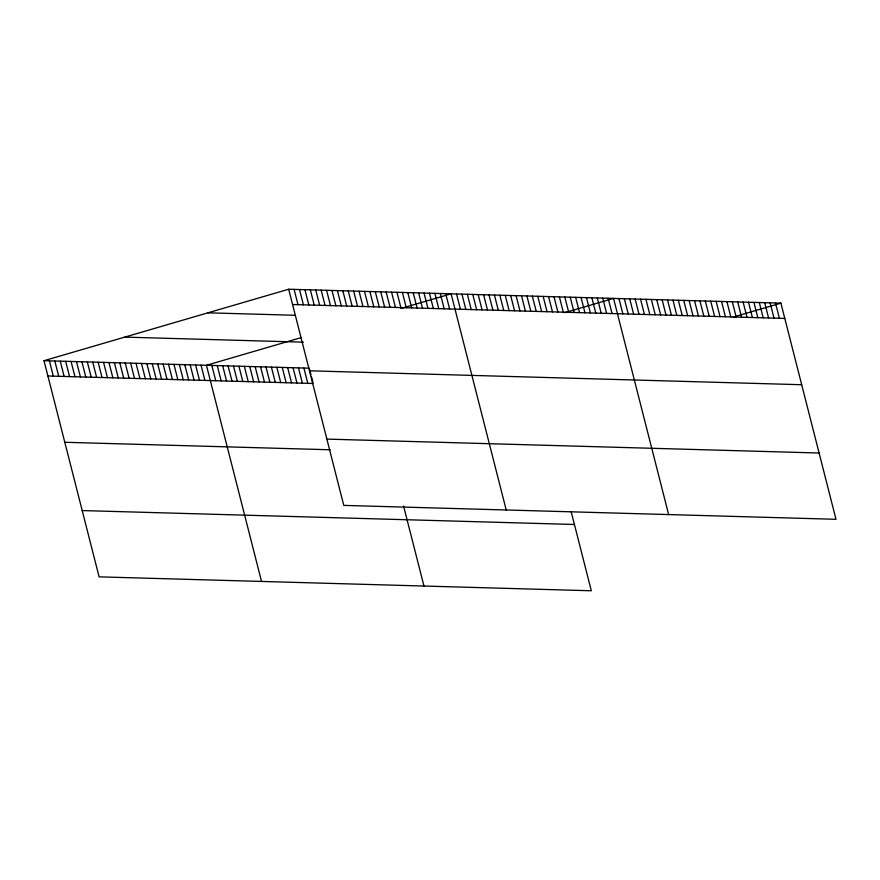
<?xml version="1.0" encoding="UTF-8"?>
<svg xmlns="http://www.w3.org/2000/svg" width="880" height="880" viewBox="0 0 880 880"><rect width="100%" height="100%" fill="white"/><g stroke="black" fill="none" stroke-linecap="round" stroke-linejoin="round"><path stroke-width="1.32" d="M571.263 512.061L591.316 590.766L99.099 576.851L44 360.701L288.684 289.234L780.901 303.149L836 519.299L343.772 505.395L288.684 289.234M301.048 337.656L206.437 365.288L261.536 581.438M400.95 308.473L451.11 293.832L506.209 509.982M564.608 312.708L613.547 298.419L668.646 514.569M733.194 317.086L780.901 303.149M292.578 304.524L784.795 318.439M207.933 312.818L294.569 315.271M124.74 337.117L303.424 342.166M44 360.701L309.309 368.192M309.474 370.81L801.691 384.725M47.894 375.991L313.203 383.482M326.876 439.109L819.104 453.013M64.79 442.277L330.099 449.768M82.203 510.565L574.42 524.48M775.5 302.995L779.405 318.285M770.11 302.841L774.004 318.131M764.709 302.687L768.603 317.977M759.308 302.533L763.202 317.823M753.907 302.379L757.812 317.669M748.517 302.236L752.411 317.526M743.116 302.082L747.01 317.372M737.715 301.928L741.609 317.218M732.314 301.774L736.208 317.064M726.913 301.62L730.818 316.91M721.523 301.466L725.417 316.756M716.122 301.312L720.016 316.602M710.721 301.169L714.615 316.448M705.32 301.015L709.225 316.305M699.93 300.861L703.824 316.151M694.529 300.707L698.423 315.997M689.128 300.553L693.022 315.843M683.727 300.399L687.621 315.689M678.326 300.245L682.231 315.535M672.936 300.091L676.83 315.381M667.535 299.948L671.429 315.227M662.134 299.794L666.028 315.084M656.733 299.64L660.638 314.93M651.332 299.486L655.237 314.776M645.942 299.332L649.836 314.622M640.541 299.178L644.435 314.468M635.14 299.024L639.034 314.314M629.739 298.881L633.644 314.16M624.349 298.727L628.243 314.017M618.948 298.573L622.842 313.863M608.135 298.265L612.029 313.555M602.723 298.111L606.617 313.401M597.3 297.957L601.205 313.247M591.888 297.803L595.782 313.093M586.476 297.649L590.37 312.939M581.064 297.495L584.958 312.785M575.641 297.352L579.546 312.631M570.229 297.198L574.134 312.488M564.817 297.044L568.711 312.334M559.405 296.89L563.299 312.18M553.993 296.736L557.887 312.026M548.57 296.582L552.475 311.872M543.158 296.428L547.052 311.718M537.746 296.274L541.64 311.564M532.334 296.12L536.228 311.41M526.911 295.966L530.816 311.256M521.499 295.812L525.404 311.102M516.087 295.669L519.981 310.948M510.675 295.515L514.569 310.805M505.263 295.361L509.157 310.651M499.84 295.207L503.745 310.497M494.428 295.053L498.322 310.343M489.016 294.899L492.91 310.189M483.604 294.745L487.498 310.035M478.181 294.591L482.086 309.881M472.769 294.437L476.663 309.727M467.357 294.283L471.251 309.573M461.945 294.129L465.839 309.419M456.533 293.986L460.427 309.265M445.698 293.678L449.592 308.968M440.286 293.524L444.18 308.814M434.874 293.37L438.768 308.66M429.451 293.216L433.356 308.506M424.039 293.062L427.933 308.352M418.627 292.908L422.521 308.198M413.215 292.754L417.109 308.044M407.803 292.6L411.697 307.89M402.38 292.446L406.285 307.736M396.968 292.303L400.862 307.582M391.556 292.149L395.45 307.439M386.144 291.995L390.038 307.285M380.721 291.841L384.626 307.131M375.309 291.687L379.203 306.977M369.897 291.533L373.791 306.823M364.485 291.379L368.379 306.669M359.073 291.225L362.967 306.515M353.65 291.071L357.555 306.361M403.59 506.088L423.962 586.036M348.238 290.917L352.132 306.207M342.826 290.774L346.72 306.053M337.414 290.62L341.308 305.899M331.991 290.466L335.896 305.756M326.579 290.312L330.473 305.602M321.167 290.158L325.061 305.448M315.755 290.004L319.649 305.294M310.343 289.85L314.237 305.14M304.92 289.696L308.825 304.986M299.508 289.542L303.402 304.832M294.096 289.388L297.99 304.678M309.628 369.468L310.937 374.561M311.586 377.113L312.884 382.206M303.897 368.038L307.791 383.328M298.474 367.895L302.379 383.174M293.062 367.741L296.967 383.031M287.65 367.587L291.544 382.877M282.238 367.433L286.132 382.723M276.826 367.279L280.72 382.569M271.403 367.125L275.308 382.415M265.991 366.971L269.885 382.261M260.579 366.817L264.473 382.107M255.167 366.663L259.061 381.953M249.744 366.509L253.649 381.799M244.332 366.355L248.237 381.645M238.92 366.212L242.814 381.491M233.508 366.058L237.402 381.348M228.096 365.904L231.99 381.194M222.673 365.75L226.578 381.04M217.261 365.596L221.155 380.886M211.849 365.442L215.743 380.732M201.014 365.134L204.919 380.424M195.602 364.98L199.507 380.27M190.19 364.826L194.084 380.116M184.778 364.672L188.672 379.962M179.366 364.529L183.26 379.808M173.943 364.375L177.848 379.665M168.531 364.221L172.425 379.511M163.119 364.067L167.013 379.357M157.707 363.913L161.601 379.203M152.284 363.759L156.189 379.049M146.872 363.605L150.777 378.895M141.46 363.451L145.354 378.741M136.048 363.297L139.942 378.587M130.636 363.143L134.53 378.433M125.213 362.989L129.118 378.279M119.801 362.846L123.695 378.125M114.389 362.692L118.283 377.982M108.977 362.538L112.871 377.828M103.554 362.384L107.459 377.674M98.142 362.23L102.047 377.52M92.73 362.076L96.624 377.366M87.318 361.922L91.212 377.212M81.906 361.768L85.8 377.058M76.483 361.614L80.388 376.904M71.071 361.46L74.965 376.75M65.659 361.306L69.553 376.596M60.247 361.163L64.141 376.442M54.824 361.009L58.729 376.299M49.412 360.855L53.306 376.145"/></g></svg>
